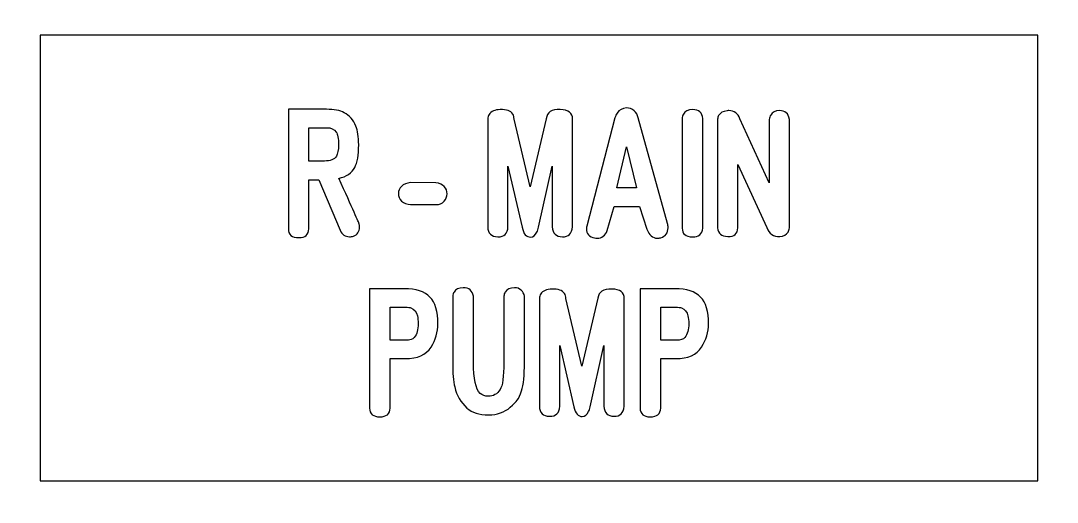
# Model space of a CAD drawing. Extents: x -224 to 225, y -79 to 79.
# Drawn here: x 152.49 to 177.49, y -11.7 to -0.09 of the extents above; entities that cross this region are included whole.
import ezdxf

# ---------------------------------------------------------------- set-up
doc = ezdxf.new("R2010")
doc.units = 0
doc.header["$MEASUREMENT"] = 0
doc.layers.add('PLAN_1', color=7, linetype='CONTINUOUS')

msp = doc.modelspace()

# ---------------------------------------------------------------- linework, layer by layer
at = {"layer": 'PLAN_1', "color": 250}
for points, knots in [([(223.9759, 78.3773), (223.9759, 78.3773), (80.9759, 78.3773), (80.9759, 78.3773), (80.9759, 78.3773), (80.4251, 78.3773), (79.9759, 77.9273), (79.9759, 77.3758), (79.9759, 77.3758), (79.9759, 77.3758), (79.9758, 71.3342), (79.9758, 71.3342), (79.9758, 71.3342), (79.9758, 70.7827), (80.4251, 70.3325), (80.9759, 70.3325), (80.9759, 70.3325), (80.9759, 70.3325), (84.7471, 70.3329), (84.7471, 70.3329), (84.7471, 70.3329), (84.7471, 70.3329), (84.7471, 70.3312), (84.7471, 70.3312), (84.7471, 70.3312), (84.7774, 70.3321), (84.8074, 70.3317), (84.8374, 70.3317), (84.8374, 70.3317), (88.2125, 70.3329), (90.9501, 67.5933), (90.9501, 64.2164), (90.9501, 64.2164), (90.9499, 60.8399), (88.2127, 58.101), (84.8374, 58.101), (84.8374, 58.101), (84.8072, 58.1014), (84.7774, 58.1018), (84.7474, 58.1024), (84.7474, 58.1024), (84.7474, 58.1024), (84.7471, 58.1014), (84.7471, 58.1014), (84.7471, 58.1014), (84.7471, 58.1014), (80.9759, 58.1014), (80.9759, 58.1014), (80.9759, 58.1014), (80.4251, 58.1014), (79.9759, 57.6514), (79.9759, 57.0999), (79.9759, 57.0999), (79.9759, 57.0999), (79.9758, -57.5), (79.9758, -57.5), (79.9758, -57.5), (79.9758, -58.0516), (80.4251, -58.5014), (80.9759, -58.5014), (80.9759, -58.5014), (80.9759, -58.5014), (84.7471, -58.5013), (84.7471, -58.5013), (84.7471, -58.5013), (84.7471, -58.5013), (84.7471, -58.502), (84.7471, -58.502), (84.7471, -58.502), (84.7774, -58.5013), (84.8074, -58.5014), (84.8374, -58.5014), (84.8374, -58.5014), (88.2125, -58.5013), (90.9501, -61.2399), (90.9501, -64.6167), (90.9501, -64.6167), (90.9499, -67.9901), (88.2177, -70.7272), (84.8467, -70.7321), (84.8467, -70.7321), (84.8397, -70.7321), (84.8338, -70.732), (84.8269, -70.7319), (84.8269, -70.7319), (84.8002, -70.7315), (84.7739, -70.7314), (84.7474, -70.7309), (84.7474, -70.7309), (84.7474, -70.7309), (84.7471, -70.7314), (84.7471, -70.7314), (84.7471, -70.7314), (84.7471, -70.7314), (80.9759, -70.7314), (80.9759, -70.7314), (80.9759, -70.7314), (80.4251, -70.7314), (79.9759, -71.181), (79.9759, -71.7325), (79.9759, -71.7325), (79.9759, -71.7325), (79.9758, -77.6209), (79.9758, -77.6209), (79.9758, -77.6209), (79.9758, -77.9033), (80.0791, -78.1466), (80.2822, -78.3424), (80.2822, -78.3424), (80.4854, -78.5379), (80.7318, -78.6325), (81.0136, -78.6218), (81.0136, -78.6218), (81.0136, -78.6218), (224.0136, -78.5346), (224.0136, -78.5346), (224.0136, -78.5346), (224.5508, -78.5142), (224.9758, -78.0725), (224.9758, -77.5342), (224.9758, -77.5342), (224.9758, -77.5342), (224.9758, -71.7378), (224.9758, -71.7378), (224.9758, -71.7378), (224.9758, -71.1866), (224.5266, -70.7368), (223.9758, -70.7368), (223.9758, -70.7368), (223.9758, -70.7368), (220.4778, -70.7365), (220.4778, -70.7365), (220.4778, -70.7365), (220.4778, -70.7365), (220.4778, -70.735), (220.4778, -70.735), (220.4778, -70.735), (220.4481, -70.7357), (220.4179, -70.7368), (220.3879, -70.7368), (220.3879, -70.7368), (217.0127, -70.7365), (214.2753, -67.9983), (214.2753, -64.6215), (214.2753, -64.6215), (214.2753, -61.2481), (217.0057, -58.5128), (220.3752, -58.506), (220.3752, -58.506), (220.381, -58.5058), (220.3857, -58.506), (220.3914, -58.5058), (220.3914, -58.5058), (220.4203, -58.5054), (220.4492, -58.5066), (220.4779, -58.5072), (220.4779, -58.5072), (220.4779, -58.5072), (220.4778, -58.505), (220.4778, -58.505), (220.4778, -58.505), (220.4778, -58.505), (223.9759, -58.505), (223.9759, -58.505), (223.9759, -58.505), (224.5267, -58.505), (224.9758, -58.0556), (224.9758, -57.5041), (224.9758, -57.5041), (224.9758, -57.5041), (224.9758, 57.096), (224.9758, 57.096), (224.9758, 57.096), (224.9758, 57.6478), (224.5266, 58.0971), (223.9758, 58.0971), (223.9758, 58.0971), (223.9758, 58.0971), (220.4778, 58.0973), (220.4778, 58.0973), (220.4778, 58.0973), (220.4778, 58.0973), (220.4778, 58.099), (220.4778, 58.099), (220.4778, 58.099), (220.4481, 58.0981), (220.4179, 58.0971), (220.3879, 58.0971), (220.3879, 58.0971), (217.0127, 58.0973), (214.2753, 60.8356), (214.2753, 64.2126), (214.2753, 64.2126), (214.2753, 67.5856), (217.0053, 70.3207), (220.3743, 70.3279), (220.3743, 70.3279), (220.3808, 70.3282), (220.386, 70.3279), (220.3923, 70.328), (220.3923, 70.328), (220.4209, 70.3288), (220.4495, 70.3274), (220.4779, 70.3268), (220.4779, 70.3268), (220.4779, 70.3268), (220.4778, 70.3291), (220.4778, 70.3291), (220.4778, 70.3291), (220.4778, 70.3291), (223.9759, 70.3291), (223.9759, 70.3291), (223.9759, 70.3291), (224.5267, 70.3291), (224.9758, 70.7785), (224.9758, 71.3299), (224.9758, 71.3299), (224.9758, 71.3299), (224.9758, 77.3759), (224.9758, 77.3759), (224.9758, 77.3759), (224.9758, 77.9276), (224.5265, 78.377), (223.9759, 78.3773)], [0, 0, 0, 0, 0.0175439, 0.0175439, 0.0175439, 0.0175439, 0.0350877, 0.0350877, 0.0350877, 0.0350877, 0.0526316, 0.0526316, 0.0526316, 0.0526316, 0.0701754, 0.0701754, 0.0701754, 0.0701754, 0.0877193, 0.0877193, 0.0877193, 0.0877193, 0.1052632, 0.1052632, 0.1052632, 0.1052632, 0.122807, 0.122807, 0.122807, 0.122807, 0.1403509, 0.1403509, 0.1403509, 0.1403509, 0.1578947, 0.1578947, 0.1578947, 0.1578947, 0.1754386, 0.1754386, 0.1754386, 0.1754386, 0.1929825, 0.1929825, 0.1929825, 0.1929825, 0.2105263, 0.2105263, 0.2105263, 0.2105263, 0.2280702, 0.2280702, 0.2280702, 0.2280702, 0.245614, 0.245614, 0.245614, 0.245614, 0.2631579, 0.2631579, 0.2631579, 0.2631579, 0.2807018, 0.2807018, 0.2807018, 0.2807018, 0.2982456, 0.2982456, 0.2982456, 0.2982456, 0.3157895, 0.3157895, 0.3157895, 0.3157895, 0.3333333, 0.3333333, 0.3333333, 0.3333333, 0.3508772, 0.3508772, 0.3508772, 0.3508772, 0.3684211, 0.3684211, 0.3684211, 0.3684211, 0.3859649, 0.3859649, 0.3859649, 0.3859649, 0.4035088, 0.4035088, 0.4035088, 0.4035088, 0.4210526, 0.4210526, 0.4210526, 0.4210526, 0.4385965, 0.4385965, 0.4385965, 0.4385965, 0.4561404, 0.4561404, 0.4561404, 0.4561404, 0.4736842, 0.4736842, 0.4736842, 0.4736842, 0.4912281, 0.4912281, 0.4912281, 0.4912281, 0.5087719, 0.5087719, 0.5087719, 0.5087719, 0.5263158, 0.5263158, 0.5263158, 0.5263158, 0.5438596, 0.5438596, 0.5438596, 0.5438596, 0.5614035, 0.5614035, 0.5614035, 0.5614035, 0.5789474, 0.5789474, 0.5789474, 0.5789474, 0.5964912, 0.5964912, 0.5964912, 0.5964912, 0.6140351, 0.6140351, 0.6140351, 0.6140351, 0.6315789, 0.6315789, 0.6315789, 0.6315789, 0.6491228, 0.6491228, 0.6491228, 0.6491228, 0.6666667, 0.6666667, 0.6666667, 0.6666667, 0.6842105, 0.6842105, 0.6842105, 0.6842105, 0.7017544, 0.7017544, 0.7017544, 0.7017544, 0.7192982, 0.7192982, 0.7192982, 0.7192982, 0.7368421, 0.7368421, 0.7368421, 0.7368421, 0.754386, 0.754386, 0.754386, 0.754386, 0.7719298, 0.7719298, 0.7719298, 0.7719298, 0.7894737, 0.7894737, 0.7894737, 0.7894737, 0.8070175, 0.8070175, 0.8070175, 0.8070175, 0.8245614, 0.8245614, 0.8245614, 0.8245614, 0.8421053, 0.8421053, 0.8421053, 0.8421053, 0.8596491, 0.8596491, 0.8596491, 0.8596491, 0.877193, 0.877193, 0.877193, 0.877193, 0.8947368, 0.8947368, 0.8947368, 0.8947368, 0.9122807, 0.9122807, 0.9122807, 0.9122807, 0.9298246, 0.9298246, 0.9298246, 0.9298246, 0.9473684, 0.9473684, 0.9473684, 0.9473684, 0.9649123, 0.9649123, 0.9649123, 0.9649123, 1, 1, 1, 1]), ([(101.9357, 69.1187), (101.9357, 69.1187), (203.0161, 69.1187), (203.0161, 69.1187), (203.0161, 69.1187), (203.0161, 69.1187), (203.0161, -69.3472), (203.0161, -69.3472), (203.0161, -69.3472), (203.0161, -69.3472), (101.9357, -69.3472), (101.9357, -69.3472), (101.9357, -69.3472), (101.9357, -69.3472), (101.9357, 69.1187), (101.9357, 69.1187)], [0, 0, 0, 0, 0.2, 0.2, 0.2, 0.2, 0.4, 0.4, 0.4, 0.4, 0.6, 0.6, 0.6, 0.6, 1, 1, 1, 1]), ([(152.9571, -0.4326), (152.9571, -0.4326), (177.016, -0.4326), (177.016, -0.4326), (177.016, -0.4326), (177.016, -0.4326), (177.016, -11.1868), (177.016, -11.1868), (177.016, -11.1868), (177.016, -11.1868), (152.9571, -11.1868), (152.9571, -11.1868), (152.9571, -11.1868), (152.9571, -11.1868), (152.9571, -0.4326), (152.9571, -0.4326)], [0, 0, 0, 0, 0.2, 0.2, 0.2, 0.2, 0.4, 0.4, 0.4, 0.4, 0.6, 0.6, 0.6, 0.6, 1, 1, 1, 1])]:
    msp.add_open_spline(points, degree=3, knots=knots, dxfattribs=at)
at = {"layer": 'PLAN_1', "color": 7}
for points, knots in [([(160.1931, -5.1396), (160.1931, -5.1396), (159.677, -3.9254), (159.677, -3.9254), (159.677, -3.9254), (159.5942, -3.9216), (159.5147, -3.921), (159.4384, -3.9236), (159.4384, -3.9236), (159.4384, -3.9236), (159.4384, -5.1021), (159.4384, -5.1021), (159.4384, -5.1021), (159.4252, -5.2464), (159.345, -5.3184), (159.1981, -5.3184), (159.1981, -5.3184), (159.0247, -5.3182), (158.9388, -5.2465), (158.9413, -5.1021), (158.9413, -5.1021), (158.9413, -5.1021), (158.9414, -2.223), (158.9414, -2.223), (158.9414, -2.223), (158.9414, -2.223), (159.8631, -2.223), (159.8631, -2.223), (159.8631, -2.223), (160.0417, -2.223), (160.1847, -2.2506), (160.2915, -2.3051), (160.2915, -2.3051), (160.4144, -2.3687), (160.5076, -2.4768), (160.5712, -2.6312), (160.5712, -2.6312), (160.6158, -2.7393), (160.6379, -2.8887), (160.6379, -3.08), (160.6379, -3.08), (160.638, -3.3278), (160.6055, -3.511), (160.5413, -3.6294), (160.5413, -3.6294), (160.4701, -3.7595), (160.343, -3.8467), (160.1593, -3.89), (160.1593, -3.89), (160.1593, -3.89), (160.1576, -3.8841), (160.1576, -3.8841), (160.1576, -3.8841), (160.4854, -4.6106), (160.6481, -4.9757), (160.6456, -4.9794), (160.6456, -4.9794), (160.6527, -5.0069), (160.6564, -5.0348), (160.6564, -5.0634), (160.6564, -5.0634), (160.6565, -5.1765), (160.6081, -5.2484), (160.5114, -5.2795), (160.5114, -5.2795), (160.4767, -5.2903), (160.4441, -5.2961), (160.4129, -5.2961), (160.4129, -5.2961), (160.3114, -5.296), (160.2381, -5.244), (160.1931, -5.1396)], [0, 0, 0, 0, 0.0526316, 0.0526316, 0.0526316, 0.0526316, 0.1052632, 0.1052632, 0.1052632, 0.1052632, 0.1578947, 0.1578947, 0.1578947, 0.1578947, 0.2105263, 0.2105263, 0.2105263, 0.2105263, 0.2631579, 0.2631579, 0.2631579, 0.2631579, 0.3157895, 0.3157895, 0.3157895, 0.3157895, 0.3684211, 0.3684211, 0.3684211, 0.3684211, 0.4210526, 0.4210526, 0.4210526, 0.4210526, 0.4736842, 0.4736842, 0.4736842, 0.4736842, 0.5263158, 0.5263158, 0.5263158, 0.5263158, 0.5789474, 0.5789474, 0.5789474, 0.5789474, 0.6315789, 0.6315789, 0.6315789, 0.6315789, 0.6842105, 0.6842105, 0.6842105, 0.6842105, 0.7368421, 0.7368421, 0.7368421, 0.7368421, 0.7894737, 0.7894737, 0.7894737, 0.7894737, 0.8421053, 0.8421053, 0.8421053, 0.8421053, 0.8947368, 0.8947368, 0.8947368, 0.8947368, 1, 1, 1, 1]), ([(165.3066, -5.0577), (165.3066, -5.0577), (165.3066, -3.5937), (165.3066, -3.5937), (165.3066, -3.5937), (165.3066, -3.5937), (164.9754, -5.0692), (164.9754, -5.0692), (164.9754, -5.0692), (164.9651, -5.1136), (164.9524, -5.1523), (164.9359, -5.1842), (164.9359, -5.1842), (164.8965, -5.263), (164.8456, -5.3024), (164.7833, -5.3036), (164.7833, -5.3036), (164.683, -5.3075), (164.6142, -5.2293), (164.5786, -5.0692), (164.5786, -5.0692), (164.5786, -5.0692), (164.2381, -3.5943), (164.2381, -3.5943), (164.2381, -3.5943), (164.2381, -3.5943), (164.2381, -5.0577), (164.2381, -5.0577), (164.2381, -5.0577), (164.2303, -5.2216), (164.1495, -5.3017), (163.9957, -5.298), (163.9957, -5.298), (163.8356, -5.294), (163.7535, -5.214), (163.7497, -5.0577), (163.7497, -5.0577), (163.7497, -5.0577), (163.7497, -2.4577), (163.7497, -2.4577), (163.7497, -2.4577), (163.7523, -2.4157), (163.763, -2.3789), (163.7834, -2.3478), (163.7834, -2.3478), (163.8319, -2.2732), (163.9213, -2.2339), (164.0529, -2.2289), (164.0529, -2.2289), (164.2043, -2.2238), (164.3046, -2.2607), (164.3542, -2.3389), (164.3542, -2.3389), (164.3754, -2.3711), (164.3854, -2.4107), (164.3841, -2.4583), (164.3841, -2.4583), (164.3841, -2.4583), (164.7758, -4.0908), (164.7758, -4.0908), (164.7758, -4.0908), (164.7758, -4.0908), (165.1616, -2.4507), (165.1616, -2.4507), (165.1616, -2.4507), (165.1775, -2.2943), (165.2893, -2.2199), (165.4965, -2.2289), (165.4965, -2.2289), (165.697, -2.2365), (165.7966, -2.3122), (165.7966, -2.4564), (165.7966, -2.4564), (165.7966, -2.4564), (165.7968, -5.0577), (165.7968, -5.0577), (165.7968, -5.0577), (165.7769, -5.2216), (165.6949, -5.3017), (165.5506, -5.298), (165.5506, -5.298), (165.3967, -5.294), (165.3154, -5.214), (165.3066, -5.0577)], [0, 0, 0, 0, 0.0454545, 0.0454545, 0.0454545, 0.0454545, 0.0909091, 0.0909091, 0.0909091, 0.0909091, 0.1363636, 0.1363636, 0.1363636, 0.1363636, 0.1818182, 0.1818182, 0.1818182, 0.1818182, 0.2272727, 0.2272727, 0.2272727, 0.2272727, 0.2727273, 0.2727273, 0.2727273, 0.2727273, 0.3181818, 0.3181818, 0.3181818, 0.3181818, 0.3636364, 0.3636364, 0.3636364, 0.3636364, 0.4090909, 0.4090909, 0.4090909, 0.4090909, 0.4545455, 0.4545455, 0.4545455, 0.4545455, 0.5, 0.5, 0.5, 0.5, 0.5454545, 0.5454545, 0.5454545, 0.5454545, 0.5909091, 0.5909091, 0.5909091, 0.5909091, 0.6363636, 0.6363636, 0.6363636, 0.6363636, 0.6818182, 0.6818182, 0.6818182, 0.6818182, 0.7272727, 0.7272727, 0.7272727, 0.7272727, 0.7727273, 0.7727273, 0.7727273, 0.7727273, 0.8181818, 0.8181818, 0.8181818, 0.8181818, 0.8636364, 0.8636364, 0.8636364, 0.8636364, 0.9090909, 0.9090909, 0.9090909, 0.9090909, 1, 1, 1, 1]), ([(167.5861, -5.113), (167.5861, -5.113), (167.4113, -4.57), (167.4113, -4.57), (167.4113, -4.57), (167.4113, -4.57), (166.7985, -4.57), (166.7985, -4.57), (166.7985, -4.57), (166.7985, -4.57), (166.6306, -5.1493), (166.6306, -5.1493), (166.6306, -5.1493), (166.5824, -5.2706), (166.5009, -5.3317), (166.3865, -5.3317), (166.3865, -5.3317), (166.3683, -5.3315), (166.3483, -5.3297), (166.3274, -5.3259), (166.3274, -5.3259), (166.1972, -5.2998), (166.1316, -5.2236), (166.1316, -5.0971), (166.1316, -5.0971), (166.1317, -5.0773), (166.1335, -5.0596), (166.1373, -5.045), (166.1373, -5.045), (166.1373, -5.045), (166.8189, -2.4316), (166.8189, -2.4316), (166.8189, -2.4316), (166.8316, -2.3859), (166.8486, -2.3464), (166.8709, -2.3147), (166.8709, -2.3147), (166.9245, -2.2345), (166.9987, -2.1939), (167.0946, -2.1914), (167.0946, -2.1914), (167.1666, -2.1902), (167.2288, -2.2124), (167.2815, -2.2574), (167.2815, -2.2574), (167.3345, -2.3026), (167.3661, -2.3605), (167.3775, -2.4316), (167.3775, -2.4316), (167.3775, -2.4316), (168.0852, -4.9763), (168.0852, -4.9763), (168.0852, -4.9763), (168.0953, -5.0088), (168.1003, -5.0424), (168.1003, -5.0786), (168.1003, -5.0786), (168.1004, -5.2063), (168.0412, -5.2871), (167.9229, -5.3203), (167.9229, -5.3203), (167.8957, -5.3278), (167.8689, -5.3317), (167.8428, -5.3317), (167.8428, -5.3317), (167.7252, -5.3315), (167.6394, -5.2586), (167.5861, -5.113)], [0, 0, 0, 0, 0.0555556, 0.0555556, 0.0555556, 0.0555556, 0.1111111, 0.1111111, 0.1111111, 0.1111111, 0.1666667, 0.1666667, 0.1666667, 0.1666667, 0.2222222, 0.2222222, 0.2222222, 0.2222222, 0.2777778, 0.2777778, 0.2777778, 0.2777778, 0.3333333, 0.3333333, 0.3333333, 0.3333333, 0.3888889, 0.3888889, 0.3888889, 0.3888889, 0.4444444, 0.4444444, 0.4444444, 0.4444444, 0.5, 0.5, 0.5, 0.5, 0.5555556, 0.5555556, 0.5555556, 0.5555556, 0.6111111, 0.6111111, 0.6111111, 0.6111111, 0.6666667, 0.6666667, 0.6666667, 0.6666667, 0.7222222, 0.7222222, 0.7222222, 0.7222222, 0.7777778, 0.7777778, 0.7777778, 0.7777778, 0.8333333, 0.8333333, 0.8333333, 0.8333333, 0.8888889, 0.8888889, 0.8888889, 0.8888889, 1, 1, 1, 1]), ([(168.4406, -5.0857), (168.4406, -5.0857), (168.4406, -2.4488), (168.4406, -2.4488), (168.4406, -2.4488), (168.4418, -2.4062), (168.4512, -2.3706), (168.4683, -2.3407), (168.4683, -2.3407), (168.5078, -2.2689), (168.5821, -2.232), (168.6896, -2.2307), (168.6896, -2.2307), (168.8428, -2.2295), (168.9248, -2.302), (168.9375, -2.4489), (168.9375, -2.4489), (168.9375, -2.4489), (168.9376, -5.0857), (168.9376, -5.0857), (168.9376, -5.0857), (168.9204, -5.2337), (168.8377, -5.3055), (168.6896, -5.3017), (168.6896, -5.3017), (168.5211, -5.298), (168.4378, -5.2261), (168.4406, -5.0857)], [0, 0, 0, 0, 0.125, 0.125, 0.125, 0.125, 0.25, 0.25, 0.25, 0.25, 0.375, 0.375, 0.375, 0.375, 0.5, 0.5, 0.5, 0.5, 0.625, 0.625, 0.625, 0.625, 0.75, 0.75, 0.75, 0.75, 1, 1, 1, 1]), ([(170.4815, -5.073), (170.4815, -5.073), (169.7816, -3.5549), (169.7816, -3.5549), (169.7816, -3.5549), (169.7816, -3.5549), (169.7816, -5.0838), (169.7816, -5.0838), (169.7816, -5.0838), (169.7778, -5.2249), (169.6971, -5.2942), (169.5394, -5.2903), (169.5394, -5.2903), (169.3869, -5.2865), (169.3048, -5.2178), (169.2934, -5.0832), (169.2934, -5.0832), (169.2934, -5.0832), (169.2934, -2.4621), (169.2934, -2.4621), (169.2934, -2.4621), (169.296, -2.4272), (169.3048, -2.3968), (169.3195, -2.3706), (169.3195, -2.3706), (169.3583, -2.3082), (169.4263, -2.2708), (169.5242, -2.2587), (169.5242, -2.2587), (169.5395, -2.2562), (169.5534, -2.2549), (169.5674, -2.2549), (169.5674, -2.2549), (169.6965, -2.2549), (169.7842, -2.3216), (169.8318, -2.4545), (169.8318, -2.4545), (169.8318, -2.4545), (170.5394, -3.993), (170.5394, -3.993), (170.5394, -3.993), (170.5394, -3.993), (170.5394, -2.4653), (170.5394, -2.4653), (170.5394, -2.4653), (170.5458, -2.4259), (170.5571, -2.3909), (170.5749, -2.3612), (170.5749, -2.3612), (170.6182, -2.2918), (170.6881, -2.2562), (170.7854, -2.2549), (170.7854, -2.2549), (170.9234, -2.2537), (171.0034, -2.3237), (171.0256, -2.4653), (171.0256, -2.4653), (171.0256, -2.4653), (171.0256, -5.0838), (171.0256, -5.0838), (171.0256, -5.0838), (171.0206, -5.1219), (171.0097, -5.1549), (170.9919, -5.1823), (170.9919, -5.1823), (170.9514, -5.2509), (170.8845, -5.2865), (170.793, -5.2903), (170.793, -5.2903), (170.6398, -5.2992), (170.5362, -5.2267), (170.4815, -5.073)], [0, 0, 0, 0, 0.0526316, 0.0526316, 0.0526316, 0.0526316, 0.1052632, 0.1052632, 0.1052632, 0.1052632, 0.1578947, 0.1578947, 0.1578947, 0.1578947, 0.2105263, 0.2105263, 0.2105263, 0.2105263, 0.2631579, 0.2631579, 0.2631579, 0.2631579, 0.3157895, 0.3157895, 0.3157895, 0.3157895, 0.3684211, 0.3684211, 0.3684211, 0.3684211, 0.4210526, 0.4210526, 0.4210526, 0.4210526, 0.4736842, 0.4736842, 0.4736842, 0.4736842, 0.5263158, 0.5263158, 0.5263158, 0.5263158, 0.5789474, 0.5789474, 0.5789474, 0.5789474, 0.6315789, 0.6315789, 0.6315789, 0.6315789, 0.6842105, 0.6842105, 0.6842105, 0.6842105, 0.7368421, 0.7368421, 0.7368421, 0.7368421, 0.7894737, 0.7894737, 0.7894737, 0.7894737, 0.8421053, 0.8421053, 0.8421053, 0.8421053, 0.8947368, 0.8947368, 0.8947368, 0.8947368, 1, 1, 1, 1]), ([(160.0977, -2.7724), (160.0431, -2.7018), (159.9679, -2.6662), (159.8726, -2.6662), (159.8726, -2.6662), (159.8726, -2.6662), (159.4384, -2.6661), (159.4384, -2.6661), (159.4384, -2.6661), (159.4384, -2.6661), (159.4384, -3.471), (159.4384, -3.471), (159.4384, -3.471), (159.4384, -3.471), (159.8109, -3.471), (159.8109, -3.471), (159.8109, -3.471), (159.956, -3.471), (160.0525, -3.4323), (160.0995, -3.3554), (160.0995, -3.3554), (160.1346, -3.2993), (160.1516, -3.2079), (160.1516, -3.08), (160.1516, -3.08), (160.1516, -2.9231), (160.1338, -2.8208), (160.0977, -2.7724)], [0, 0, 0, 0, 0.125, 0.125, 0.125, 0.125, 0.25, 0.25, 0.25, 0.25, 0.375, 0.375, 0.375, 0.375, 0.5, 0.5, 0.5, 0.5, 0.625, 0.625, 0.625, 0.625, 0.75, 0.75, 0.75, 0.75, 1, 1, 1, 1]), ([(167.0985, -3.129), (167.0985, -3.129), (166.8672, -4.1175), (166.8672, -4.1175), (166.8672, -4.1175), (166.8672, -4.1175), (167.3351, -4.1175), (167.3351, -4.1175), (167.3351, -4.1175), (167.3351, -4.1175), (167.0985, -3.129), (167.0985, -3.129)], [0, 0, 0, 0, 0.25, 0.25, 0.25, 0.25, 0.5, 0.5, 0.5, 0.5, 1, 1, 1, 1]), ([(161.8915, -4.5191), (161.802, -4.5179), (161.7294, -4.4901), (161.6735, -4.4354), (161.6735, -4.4354), (161.6226, -4.3844), (161.5972, -4.3242), (161.5972, -4.2548), (161.5972, -4.2548), (161.5972, -4.1879), (161.6214, -4.1308), (161.6697, -4.0831), (161.6697, -4.0831), (161.7219, -4.0298), (161.7962, -3.9992), (161.8915, -3.9904), (161.8915, -3.9904), (161.8915, -3.9904), (162.5005, -3.996), (162.5005, -3.996), (162.5005, -3.996), (162.5865, -4.0038), (162.6537, -4.0342), (162.7033, -4.0877), (162.7033, -4.0877), (162.7472, -4.1359), (162.7688, -4.1937), (162.7688, -4.2625), (162.7688, -4.2625), (162.7688, -4.3316), (162.7459, -4.3915), (162.7001, -4.4411), (162.7001, -4.4411), (162.6494, -4.4943), (162.5825, -4.5205), (162.5005, -4.5192), (162.5005, -4.5192), (162.5005, -4.5192), (161.8915, -4.5191), (161.8915, -4.5191)], [0, 0, 0, 0, 0.0909091, 0.0909091, 0.0909091, 0.0909091, 0.1818182, 0.1818182, 0.1818182, 0.1818182, 0.2727273, 0.2727273, 0.2727273, 0.2727273, 0.3636364, 0.3636364, 0.3636364, 0.3636364, 0.4545455, 0.4545455, 0.4545455, 0.4545455, 0.5454545, 0.5454545, 0.5454545, 0.5454545, 0.6363636, 0.6363636, 0.6363636, 0.6363636, 0.7272727, 0.7272727, 0.7272727, 0.7272727, 0.8181818, 0.8181818, 0.8181818, 0.8181818, 1, 1, 1, 1]), ([(162.3837, -7.9556), (162.2634, -8.1432), (162.0543, -8.2366), (161.7581, -8.2366), (161.7581, -8.2366), (161.7581, -8.2366), (161.3964, -8.2366), (161.3964, -8.2366), (161.3964, -8.2366), (161.3964, -8.2366), (161.3964, -9.4311), (161.3964, -9.4311), (161.3964, -9.4311), (161.3901, -9.5703), (161.3061, -9.6396), (161.1453, -9.6396), (161.1453, -9.6396), (160.9876, -9.6396), (160.9056, -9.5703), (160.8992, -9.4311), (160.8992, -9.4311), (160.8992, -9.4311), (160.8993, -6.5513), (160.8993, -6.5513), (160.8993, -6.5513), (160.8993, -6.5513), (161.736, -6.5513), (161.736, -6.5513), (161.736, -6.5513), (162.0213, -6.5513), (162.2285, -6.6176), (162.3569, -6.7499), (162.3569, -6.7499), (162.4855, -6.8819), (162.5495, -7.0976), (162.5495, -7.397), (162.5495, -7.397), (162.5495, -7.5965), (162.4942, -7.7828), (162.3837, -7.9556)], [0, 0, 0, 0, 0.0909091, 0.0909091, 0.0909091, 0.0909091, 0.1818182, 0.1818182, 0.1818182, 0.1818182, 0.2727273, 0.2727273, 0.2727273, 0.2727273, 0.3636364, 0.3636364, 0.3636364, 0.3636364, 0.4545455, 0.4545455, 0.4545455, 0.4545455, 0.5454545, 0.5454545, 0.5454545, 0.5454545, 0.6363636, 0.6363636, 0.6363636, 0.6363636, 0.7272727, 0.7272727, 0.7272727, 0.7272727, 0.8181818, 0.8181818, 0.8181818, 0.8181818, 1, 1, 1, 1]), ([(164.5673, -9.0133), (164.5361, -9.1113), (164.501, -9.1864), (164.4629, -9.2386), (164.4629, -9.2386), (164.4305, -9.2822), (164.3745, -9.339), (164.2951, -9.4082), (164.2951, -9.4082), (164.1533, -9.5309), (163.9779, -9.5925), (163.7681, -9.5925), (163.7681, -9.5925), (163.5443, -9.5925), (163.3714, -9.5373), (163.2481, -9.4267), (163.2481, -9.4267), (163.102, -9.2949), (163.0034, -9.126), (162.9538, -8.9181), (162.9538, -8.9181), (162.9214, -8.7833), (162.9055, -8.5862), (162.9055, -8.3283), (162.9055, -8.3283), (162.9055, -8.3283), (162.9055, -6.7319), (162.9055, -6.7319), (162.9055, -6.7319), (162.9093, -6.6925), (162.9194, -6.6582), (162.9372, -6.6297), (162.9372, -6.6297), (162.9806, -6.5616), (163.0542, -6.5267), (163.1585, -6.5255), (163.1585, -6.5255), (163.3002, -6.524), (163.3822, -6.5928), (163.4045, -6.732), (163.4045, -6.732), (163.4045, -6.732), (163.4046, -8.3262), (163.4046, -8.3262), (163.4046, -8.3262), (163.4046, -8.721), (163.4591, -8.9702), (163.5685, -9.0732), (163.5685, -9.0732), (163.6169, -9.1189), (163.681, -9.1425), (163.7605, -9.1437), (163.7605, -9.1437), (163.8821, -9.1449), (163.9779, -9.0917), (164.0471, -8.9835), (164.0471, -8.9835), (164.1083, -8.8895), (164.1387, -8.6702), (164.1387, -8.3262), (164.1387, -8.3262), (164.1387, -8.3262), (164.1388, -6.7319), (164.1388, -6.7319), (164.1388, -6.7319), (164.1426, -6.6925), (164.1533, -6.6582), (164.1724, -6.6297), (164.1724, -6.6297), (164.2156, -6.5616), (164.29, -6.5267), (164.3955, -6.5255), (164.3955, -6.5255), (164.4579, -6.5253), (164.5106, -6.5444), (164.5551, -6.5832), (164.5551, -6.5832), (164.599, -6.6213), (164.6256, -6.6709), (164.6358, -6.732), (164.6358, -6.732), (164.6358, -6.732), (164.6359, -8.3281), (164.6359, -8.3281), (164.6359, -8.3281), (164.6359, -8.6385), (164.6129, -8.8667), (164.5673, -9.0133)], [0, 0, 0, 0, 0.0434783, 0.0434783, 0.0434783, 0.0434783, 0.0869565, 0.0869565, 0.0869565, 0.0869565, 0.1304348, 0.1304348, 0.1304348, 0.1304348, 0.173913, 0.173913, 0.173913, 0.173913, 0.2173913, 0.2173913, 0.2173913, 0.2173913, 0.2608696, 0.2608696, 0.2608696, 0.2608696, 0.3043478, 0.3043478, 0.3043478, 0.3043478, 0.3478261, 0.3478261, 0.3478261, 0.3478261, 0.3913043, 0.3913043, 0.3913043, 0.3913043, 0.4347826, 0.4347826, 0.4347826, 0.4347826, 0.4782609, 0.4782609, 0.4782609, 0.4782609, 0.5217391, 0.5217391, 0.5217391, 0.5217391, 0.5652174, 0.5652174, 0.5652174, 0.5652174, 0.6086957, 0.6086957, 0.6086957, 0.6086957, 0.6521739, 0.6521739, 0.6521739, 0.6521739, 0.6956522, 0.6956522, 0.6956522, 0.6956522, 0.7391304, 0.7391304, 0.7391304, 0.7391304, 0.7826087, 0.7826087, 0.7826087, 0.7826087, 0.826087, 0.826087, 0.826087, 0.826087, 0.8695652, 0.8695652, 0.8695652, 0.8695652, 0.9130435, 0.9130435, 0.9130435, 0.9130435, 1, 1, 1, 1]), ([(166.5538, -9.3858), (166.5538, -9.3858), (166.5538, -7.922), (166.5538, -7.922), (166.5538, -7.922), (166.5538, -7.922), (166.2226, -9.3973), (166.2226, -9.3973), (166.2226, -9.3973), (166.2125, -9.4419), (166.1996, -9.4806), (166.1831, -9.5125), (166.1831, -9.5125), (166.1436, -9.5913), (166.0928, -9.6307), (166.0305, -9.6319), (166.0305, -9.6319), (165.9301, -9.6358), (165.8614, -9.5576), (165.8258, -9.3975), (165.8258, -9.3975), (165.8258, -9.3975), (165.4852, -7.9226), (165.4852, -7.9226), (165.4852, -7.9226), (165.4852, -7.9226), (165.4852, -9.3858), (165.4852, -9.3858), (165.4852, -9.3858), (165.4775, -9.5499), (165.3967, -9.63), (165.2429, -9.6263), (165.2429, -9.6263), (165.0828, -9.6223), (165.0007, -9.5423), (164.9969, -9.386), (164.9969, -9.386), (164.9969, -9.386), (164.9971, -6.7861), (164.9971, -6.7861), (164.9971, -6.7861), (164.9995, -6.744), (165.0102, -6.7072), (165.0306, -6.6761), (165.0306, -6.6761), (165.079, -6.6015), (165.1685, -6.5622), (165.3001, -6.5571), (165.3001, -6.5571), (165.4515, -6.5521), (165.5518, -6.589), (165.6014, -6.6672), (165.6014, -6.6672), (165.6226, -6.6995), (165.6326, -6.739), (165.6313, -6.7866), (165.6313, -6.7866), (165.6313, -6.7866), (166.023, -8.4191), (166.023, -8.4191), (166.023, -8.4191), (166.023, -8.4191), (166.4088, -6.779), (166.4088, -6.779), (166.4088, -6.779), (166.4246, -6.6226), (166.5365, -6.5482), (166.7437, -6.5571), (166.7437, -6.5571), (166.9441, -6.5648), (167.0438, -6.6405), (167.0438, -6.7847), (167.0438, -6.7847), (167.0438, -6.7847), (167.044, -9.3858), (167.044, -9.3858), (167.044, -9.3858), (167.0241, -9.5499), (166.9421, -9.63), (166.7978, -9.6263), (166.7978, -9.6263), (166.6441, -9.6223), (166.5626, -9.5423), (166.5538, -9.3858)], [0, 0, 0, 0, 0.0454545, 0.0454545, 0.0454545, 0.0454545, 0.0909091, 0.0909091, 0.0909091, 0.0909091, 0.1363636, 0.1363636, 0.1363636, 0.1363636, 0.1818182, 0.1818182, 0.1818182, 0.1818182, 0.2272727, 0.2272727, 0.2272727, 0.2272727, 0.2727273, 0.2727273, 0.2727273, 0.2727273, 0.3181818, 0.3181818, 0.3181818, 0.3181818, 0.3636364, 0.3636364, 0.3636364, 0.3636364, 0.4090909, 0.4090909, 0.4090909, 0.4090909, 0.4545455, 0.4545455, 0.4545455, 0.4545455, 0.5, 0.5, 0.5, 0.5, 0.5454545, 0.5454545, 0.5454545, 0.5454545, 0.5909091, 0.5909091, 0.5909091, 0.5909091, 0.6363636, 0.6363636, 0.6363636, 0.6363636, 0.6818182, 0.6818182, 0.6818182, 0.6818182, 0.7272727, 0.7272727, 0.7272727, 0.7272727, 0.7727273, 0.7727273, 0.7727273, 0.7727273, 0.8181818, 0.8181818, 0.8181818, 0.8181818, 0.8636364, 0.8636364, 0.8636364, 0.8636364, 0.9090909, 0.9090909, 0.9090909, 0.9090909, 1, 1, 1, 1]), ([(168.9091, -7.9556), (168.7888, -8.1432), (168.5796, -8.2366), (168.2834, -8.2366), (168.2834, -8.2366), (168.2834, -8.2366), (167.9218, -8.2366), (167.9218, -8.2366), (167.9218, -8.2366), (167.9218, -8.2366), (167.9218, -9.4311), (167.9218, -9.4311), (167.9218, -9.4311), (167.9153, -9.5703), (167.8314, -9.6396), (167.6706, -9.6396), (167.6706, -9.6396), (167.5131, -9.6396), (167.4309, -9.5703), (167.4245, -9.4311), (167.4245, -9.4311), (167.4245, -9.4311), (167.4246, -6.5513), (167.4246, -6.5513), (167.4246, -6.5513), (167.4246, -6.5513), (168.2612, -6.5513), (168.2612, -6.5513), (168.2612, -6.5513), (168.5465, -6.5513), (168.7538, -6.6176), (168.8822, -6.7499), (168.8822, -6.7499), (169.0107, -6.8819), (169.0748, -7.0976), (169.0748, -7.397), (169.0748, -7.397), (169.075, -7.5965), (169.0195, -7.7828), (168.9091, -7.9556)], [0, 0, 0, 0, 0.0909091, 0.0909091, 0.0909091, 0.0909091, 0.1818182, 0.1818182, 0.1818182, 0.1818182, 0.2727273, 0.2727273, 0.2727273, 0.2727273, 0.3636364, 0.3636364, 0.3636364, 0.3636364, 0.4545455, 0.4545455, 0.4545455, 0.4545455, 0.5454545, 0.5454545, 0.5454545, 0.5454545, 0.6363636, 0.6363636, 0.6363636, 0.6363636, 0.7272727, 0.7272727, 0.7272727, 0.7272727, 0.8181818, 0.8181818, 0.8181818, 0.8181818, 1, 1, 1, 1]), ([(162.0544, -7.203), (162.0308, -7.1064), (161.9786, -7.0422), (161.8992, -7.0111), (161.8992, -7.0111), (161.8745, -7.0015), (161.8261, -6.9964), (161.7542, -6.9964), (161.7542, -6.9964), (161.7542, -6.9964), (161.3964, -6.9963), (161.3964, -6.9963), (161.3964, -6.9963), (161.3964, -6.9963), (161.3964, -7.7935), (161.3964, -7.7935), (161.3964, -7.7935), (161.3964, -7.7935), (161.762, -7.7935), (161.762, -7.7935), (161.762, -7.7935), (161.8733, -7.7935), (161.9462, -7.772), (161.9793, -7.7281), (161.9793, -7.7281), (162.0417, -7.6474), (162.0727, -7.5375), (162.0727, -7.397), (162.0727, -7.397), (162.0729, -7.3187), (162.0664, -7.2538), (162.0544, -7.203)], [0, 0, 0, 0, 0.1111111, 0.1111111, 0.1111111, 0.1111111, 0.2222222, 0.2222222, 0.2222222, 0.2222222, 0.3333333, 0.3333333, 0.3333333, 0.3333333, 0.4444444, 0.4444444, 0.4444444, 0.4444444, 0.5555556, 0.5555556, 0.5555556, 0.5555556, 0.6666667, 0.6666667, 0.6666667, 0.6666667, 0.7777778, 0.7777778, 0.7777778, 0.7777778, 1, 1, 1, 1]), ([(168.5797, -7.203), (168.5563, -7.1064), (168.5039, -7.0422), (168.4245, -7.0111), (168.4245, -7.0111), (168.3999, -7.0015), (168.3514, -6.9964), (168.2795, -6.9964), (168.2795, -6.9964), (168.2795, -6.9964), (167.9218, -6.9963), (167.9218, -6.9963), (167.9218, -6.9963), (167.9218, -6.9963), (167.9218, -7.7935), (167.9218, -7.7935), (167.9218, -7.7935), (167.9218, -7.7935), (168.2874, -7.7935), (168.2874, -7.7935), (168.2874, -7.7935), (168.3985, -7.7935), (168.4715, -7.772), (168.5046, -7.7281), (168.5046, -7.7281), (168.567, -7.6474), (168.598, -7.5375), (168.598, -7.397), (168.598, -7.397), (168.5981, -7.3187), (168.5917, -7.2538), (168.5797, -7.203)], [0, 0, 0, 0, 0.1111111, 0.1111111, 0.1111111, 0.1111111, 0.2222222, 0.2222222, 0.2222222, 0.2222222, 0.3333333, 0.3333333, 0.3333333, 0.3333333, 0.4444444, 0.4444444, 0.4444444, 0.4444444, 0.5555556, 0.5555556, 0.5555556, 0.5555556, 0.6666667, 0.6666667, 0.6666667, 0.6666667, 0.7777778, 0.7777778, 0.7777778, 0.7777778, 1, 1, 1, 1])]:
    msp.add_open_spline(points, degree=3, knots=knots, dxfattribs=at)

doc.saveas('drawing.dxf')
